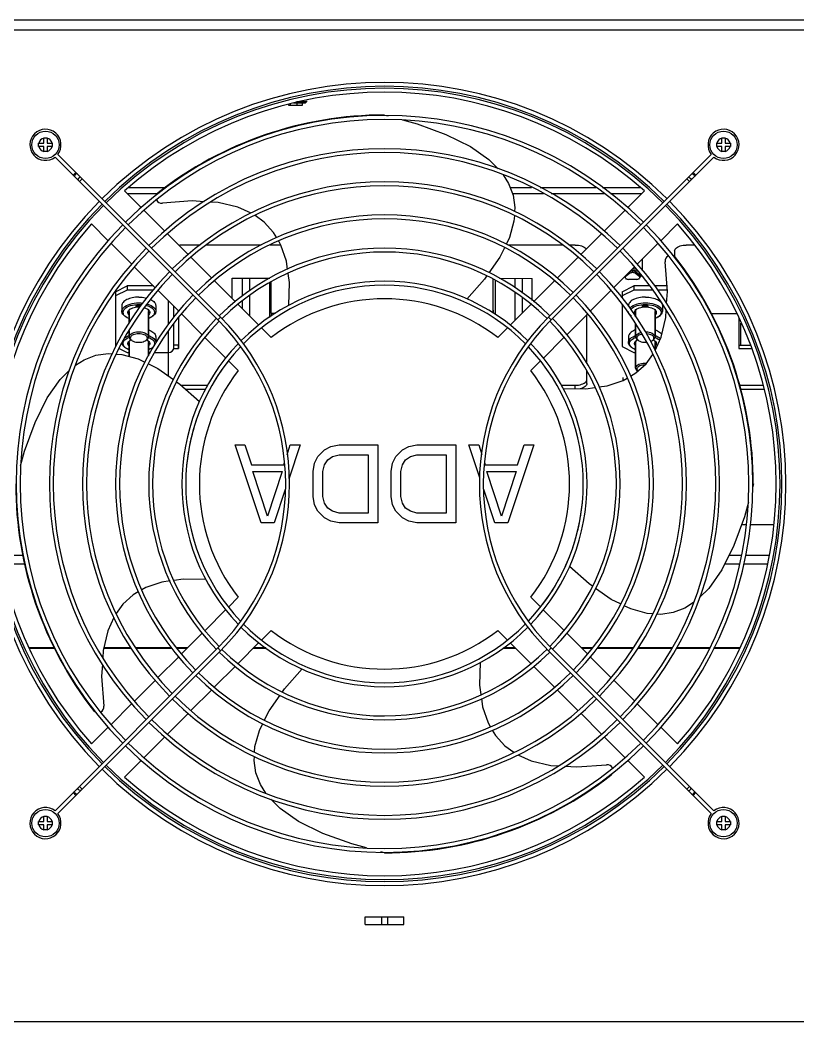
# Model space of a CAD drawing. Header units: millimetres. Extents: x 0 to 100, y -1 to 80.
# Drawn here: x 34.15 to 54.12, y 26.16 to 51.86 of the extents above; entities that cross this region are included whole.
import ezdxf

# ---------------------------------------------------------------- set-up
doc = ezdxf.new("R2010")
doc.units = ezdxf.units.MM
for name, color, linetype in [('2017-00020_0', 7, 'Continuous'), ('2301-10978_0', 7, 'Continuous'), ('2401-00238-M5-10PSTTHC_0', 7, 'Continuous'), ('2401-00303-M4-20PWMC_0', 7, 'Continuous'), ('2401-00988-M5-12FM_0', 7, 'Continuous'), ('2403-00020-S-M5-0_0', 7, 'Continuous'), ('4204-00012_0', 7, 'Continuous'), ('4212-16170_0', 7, 'Continuous'), ('4212-16188_0', 7, 'Continuous'), ('4212-36007_0', 7, 'Continuous'), ('4212-97638_0', 7, 'Continuous'), ('4212-97652_0', 7, 'Continuous'), ('4212-97653_0', 7, 'Continuous'), ('4215-00068_0', 7, 'Continuous')]:
    doc.layers.add(name, color=color, linetype=linetype)

msp = doc.modelspace()

# ---------------------------------------------------------------- linework, layer by layer
at = {"layer": '2017-00020_0', "color": 7, "linetype": 'Continuous'}
for p, q in [((43.505, 49.424), (43.595, 49.4)), ((37.267, 47.047), (36.836, 47.478)), ((50.174, 47.478), (49.743, 47.047)), ((39.233, 47.178), (39.052, 47.189)), ((37.868, 46.445), (37.337, 46.976)), ((40.42, 46.673), (40.185, 46.843)), ((49.673, 46.976), (49.145, 46.448)), ((35.987, 46.629), (36.418, 46.198)), ((50.592, 46.198), (51.023, 46.629)), ((38.471, 45.843), (37.94, 46.374)), ((46.712, 46.281), (46.625, 46.104)), ((49.074, 46.378), (48.543, 45.847)), ((36.489, 46.128), (37.02, 45.597)), ((40.847, 46.088), (40.791, 46.184)), ((49.993, 45.6), (50.521, 46.128)), ((39.073, 45.24), (38.541, 45.772)), ((48.472, 45.775), (47.935, 45.239)), ((37.091, 45.525), (37.622, 44.994)), ((49.392, 44.998), (49.923, 45.529)), ((39.676, 44.638), (39.144, 45.17)), ((47.864, 45.168), (47.331, 44.635)), ((37.693, 44.924), (38.225, 44.392)), ((48.784, 44.39), (49.32, 44.927)), ((40.279, 44.035), (39.747, 44.567)), ((47.26, 44.563), (46.726, 44.03)), ((38.295, 44.321), (38.827, 43.789)), ((48.18, 43.786), (48.713, 44.319)), ((50.723, 44.232), (50.735, 44.421)), ((40.597, 43.716), (40.35, 43.964)), ((46.655, 43.958), (46.413, 43.716)), ((38.898, 43.718), (39.43, 43.186)), ((47.575, 43.181), (48.108, 43.715)), ((50.218, 43.045), (50.389, 43.282)), ((39.501, 43.115), (39.749, 42.868)), ((47.261, 42.868), (47.503, 43.11)), ((49.633, 42.618), (49.736, 42.678)), ((48.084, 42.412), (48.67, 42.399)), ((48.67, 42.399), (48.906, 42.433)), ((40.338, 38.96), (39.672, 40.96)), ((39.672, 40.96), (39.922, 40.96)), ((39.922, 40.96), (40.088, 40.449)), ((41.007, 40.711), (41.088, 40.96)), ((41.338, 40.96), (41.047, 40.085)), ((41.088, 40.96), (41.338, 40.96)), ((41.963, 40.832), (42.13, 40.917)), ((42.13, 40.917), (42.338, 40.96)), ((42.338, 40.96), (43.338, 40.96)), ((43.338, 40.96), (43.338, 38.96)), ((43.963, 40.832), (44.13, 40.917)), ((44.13, 40.917), (44.338, 40.96)), ((44.338, 40.96), (45.338, 40.96)), ((45.338, 40.96), (45.338, 38.96)), ((45.953, 40.117), (45.672, 40.96)), ((45.672, 40.96), (45.922, 40.96)), ((45.922, 40.96), (46, 40.72)), ((47.338, 40.96), (46.672, 38.96)), ((46.922, 40.449), (47.088, 40.96)), ((47.088, 40.96), (47.338, 40.96)), ((41.713, 40.492), (41.797, 40.662)), ((41.797, 40.662), (41.963, 40.832)), ((42.047, 40.577), (42.172, 40.662)), ((42.172, 40.662), (42.338, 40.705)), ((42.338, 40.705), (43.088, 40.705)), ((43.088, 40.705), (43.088, 39.215)), ((43.713, 40.492), (43.797, 40.662)), ((43.797, 40.662), (43.963, 40.832)), ((44.047, 40.577), (44.172, 40.662)), ((44.172, 40.662), (44.338, 40.705)), ((44.338, 40.705), (45.088, 40.705)), ((45.088, 40.705), (45.088, 39.215)), ((40.088, 40.449), (40.922, 40.449)), ((40.922, 40.449), (40.942, 40.51)), ((41.672, 40.279), (41.713, 40.492)), ((41.922, 40.279), (41.963, 40.449)), ((41.963, 40.449), (42.047, 40.577)), ((43.672, 40.279), (43.713, 40.492)), ((43.922, 40.279), (43.963, 40.449)), ((43.963, 40.449), (44.047, 40.577)), ((46.068, 40.51), (46.088, 40.449)), ((46.088, 40.449), (46.922, 40.449)), ((40.505, 39.13), (40.13, 40.279)), ((40.13, 40.279), (40.88, 40.279)), ((40.88, 40.279), (40.505, 39.13)), ((41.672, 39.641), (41.672, 40.279)), ((41.922, 39.641), (41.922, 40.279)), ((43.672, 39.641), (43.672, 40.279)), ((43.922, 39.641), (43.922, 40.279)), ((46.505, 39.13), (46.13, 40.279)), ((46.13, 40.279), (46.88, 40.279)), ((46.88, 40.279), (46.505, 39.13)), ((52.97, 39.96), (52.945, 39.87)), ((40.959, 39.821), (40.672, 38.96)), ((41.713, 39.428), (41.672, 39.641)), ((41.963, 39.471), (41.922, 39.641)), ((43.713, 39.428), (43.672, 39.641)), ((43.963, 39.471), (43.922, 39.641)), ((46.338, 38.96), (46.051, 39.821)), ((41.797, 39.258), (41.713, 39.428)), ((42.047, 39.343), (41.963, 39.471)), ((42.172, 39.258), (42.047, 39.343)), ((43.797, 39.258), (43.713, 39.428)), ((44.047, 39.343), (43.963, 39.471)), ((44.172, 39.258), (44.047, 39.343)), ((41.963, 39.088), (41.797, 39.258)), ((42.13, 39.003), (41.963, 39.088)), ((42.338, 39.215), (42.172, 39.258)), ((43.088, 39.215), (42.338, 39.215)), ((43.963, 39.088), (43.797, 39.258)), ((44.13, 39.003), (43.963, 39.088)), ((44.338, 39.215), (44.172, 39.258)), ((45.088, 39.215), (44.338, 39.215)), ((40.672, 38.96), (40.338, 38.96)), ((42.338, 38.96), (42.13, 39.003)), ((43.338, 38.96), (42.338, 38.96)), ((44.338, 38.96), (44.13, 39.003)), ((45.338, 38.96), (44.338, 38.96)), ((46.672, 38.96), (46.338, 38.96)), ((37.377, 37.302), (37.274, 37.242)), ((38.34, 37.521), (38.104, 37.487)), ((38.926, 37.508), (38.34, 37.521)), ((39.749, 37.052), (39.507, 36.81)), ((47.509, 36.805), (47.261, 37.052)), ((36.792, 36.875), (36.621, 36.638)), ((39.435, 36.739), (38.902, 36.205)), ((48.112, 36.202), (47.58, 36.734)), ((38.83, 36.134), (38.297, 35.601)), ((40.355, 35.962), (40.597, 36.204)), ((46.413, 36.204), (46.66, 35.956)), ((48.715, 35.599), (48.183, 36.131)), ((39.75, 35.357), (40.284, 35.89)), ((46.731, 35.885), (47.263, 35.353)), ((36.287, 35.688), (36.275, 35.499)), ((38.226, 35.53), (37.69, 34.993)), ((49.317, 34.996), (48.785, 35.528)), ((39.146, 34.752), (39.679, 35.285)), ((47.334, 35.282), (47.866, 34.75)), ((37.618, 34.922), (37.087, 34.391)), ((49.919, 34.395), (49.388, 34.926)), ((38.538, 34.145), (39.075, 34.681)), ((47.937, 34.68), (48.469, 34.148)), ((37.017, 34.32), (36.489, 33.792)), ((50.521, 33.792), (49.99, 34.323)), ((37.936, 33.542), (38.467, 34.073)), ((48.539, 34.077), (49.07, 33.546)), ((36.418, 33.722), (35.987, 33.291)), ((40.298, 33.639), (40.385, 33.816)), ((46.163, 33.832), (46.219, 33.736)), ((51.023, 33.291), (50.592, 33.722)), ((37.337, 32.944), (37.865, 33.472)), ((49.142, 33.475), (49.673, 32.944)), ((46.59, 33.247), (46.825, 33.077)), ((36.836, 32.442), (37.267, 32.873)), ((47.777, 32.742), (47.958, 32.731)), ((49.743, 32.873), (50.174, 32.442)), ((43.505, 30.495), (43.415, 30.52))]:
    msp.add_line(p, q, dxfattribs=at)
for points in [[(43.97, 49.297), (44.346, 49.194), (45.083, 48.925), (45.711, 48.614), (46.183, 48.285), (46.418, 48.047)], [(46.548, 47.888), (46.69, 47.67), (46.806, 47.368), (46.852, 47.05), (46.845, 46.948)], [(38.878, 47.2), (38.571, 47.219), (37.806, 47.163)], [(40.083, 46.905), (39.741, 47.058), (39.233, 47.178)], [(46.838, 46.839), (46.828, 46.697), (46.712, 46.281)], [(40.74, 46.271), (40.658, 46.411), (40.42, 46.673)], [(41.018, 45.462), (40.987, 45.674), (40.847, 46.088)], [(46.581, 46.014), (46.465, 45.778), (46.183, 45.375)], [(50.745, 44.589), (50.764, 44.894), (50.708, 45.659)], [(41.053, 44.535), (41.066, 45.125), (41.032, 45.36)], [(46.125, 45.292), (46.069, 45.212), (45.618, 44.701)], [(50.45, 43.382), (50.603, 43.724), (50.723, 44.232)], [(35.577, 43.003), (35.795, 43.145), (36.097, 43.261), (36.415, 43.307), (36.522, 43.3)], [(36.628, 43.293), (36.768, 43.283), (37.184, 43.167), (37.356, 43.082)], [(37.445, 43.038), (37.687, 42.92), (38.088, 42.64)], [(49.822, 42.729), (49.956, 42.807), (50.218, 43.045)], [(34.168, 40.425), (34.271, 40.801), (34.54, 41.538), (34.851, 42.166), (35.18, 42.638), (35.421, 42.876)], [(38.17, 42.582), (38.253, 42.524), (38.759, 42.077)], [(49.009, 42.448), (49.219, 42.478), (49.633, 42.618)], [(52.842, 39.495), (52.739, 39.119), (52.47, 38.382), (52.159, 37.754), (51.83, 37.282), (51.589, 37.044)], [(48.84, 37.338), (48.757, 37.396), (48.251, 37.843)], [(38.001, 37.472), (37.791, 37.442), (37.377, 37.302)], [(49.565, 36.882), (49.323, 37), (48.922, 37.28)], [(37.188, 37.191), (37.054, 37.113), (36.792, 36.875)], [(50.382, 36.627), (50.242, 36.637), (49.826, 36.753), (49.654, 36.838)], [(51.433, 36.917), (51.215, 36.775), (50.913, 36.659), (50.595, 36.613), (50.488, 36.62)], [(36.56, 36.538), (36.407, 36.196), (36.287, 35.688)], [(36.265, 35.331), (36.246, 35.026), (36.302, 34.261)], [(40.885, 34.628), (40.941, 34.708), (41.392, 35.219)], [(45.957, 35.385), (45.944, 34.795), (45.978, 34.56)], [(40.429, 33.906), (40.545, 34.142), (40.827, 34.545)], [(45.992, 34.458), (46.023, 34.246), (46.163, 33.832)], [(40.172, 33.081), (40.182, 33.223), (40.298, 33.639)], [(46.27, 33.649), (46.352, 33.509), (46.59, 33.247)], [(40.462, 32.032), (40.32, 32.25), (40.204, 32.552), (40.158, 32.87), (40.165, 32.972)], [(46.927, 33.015), (47.269, 32.862), (47.777, 32.742)], [(48.132, 32.72), (48.439, 32.701), (49.204, 32.757)], [(43.04, 30.623), (42.664, 30.726), (41.927, 30.995), (41.299, 31.306), (40.827, 31.635), (40.592, 31.873)]]:
    msp.add_lwpolyline(points, dxfattribs=at)
for centre, radius, start, end in [((43.505, 39.96), 10.05, 48.4227, 131.5773), ((43.505, 39.96), 9.464, 90, 127.8739), ((37.787, 47.312), 0.15, 127.8739, 158.1392), ((37.787, 47.312), 0.15, 206.6536, 277.2965), ((43.505, 39.96), 10.05, 138.4227, 221.5773), ((43.505, 39.96), 10.05, 318.4227, 41.5773), ((50.857, 45.678), 0.15, 116.6536, 187.2965), ((50.857, 45.678), 0.15, 37.8739, 68.1392), ((43.505, 39.96), 9.464, 0, 37.8739), ((43.505, 39.96), 4.75, 52.2567, 127.7433), ((43.505, 39.96), 5.1, 141.7714, 149.7527), ((43.505, 39.96), 4.75, 142.2567, 217.7433), ((43.505, 39.96), 4.75, 322.2567, 37.7433), ((43.505, 39.96), 5.1, 150.9873, 158.759), ((43.505, 39.96), 5.1, 161.3443, 168.7112), ((43.505, 39.96), 5.1, 170.4073, 181.5328), ((43.505, 39.96), 5.1, 350.4073, 1.5328), ((43.505, 39.96), 9.464, 180, 217.8739), ((43.505, 39.96), 5.1, 341.3443, 348.7112), ((43.505, 39.96), 5.1, 330.9873, 338.759), ((43.505, 39.96), 5.1, 321.7714, 329.7527), ((43.505, 39.96), 4.75, 232.2567, 307.7433), ((36.153, 34.242), 0.15, 296.6536, 7.2965), ((36.153, 34.242), 0.15, 217.8739, 248.1392), ((49.223, 32.608), 0.15, 26.6536, 97.2965), ((43.505, 39.96), 10.05, 228.4227, 311.5773), ((43.505, 39.96), 9.464, 270, 307.8739), ((49.223, 32.608), 0.15, 307.8739, 338.1392)]:
    msp.add_arc(centre, radius, start, end, dxfattribs=at)
at = {"layer": '2301-10978_0', "color": 7, "linetype": 'Continuous'}
for p, q in [((39.593, 44.72), (39.594, 45.237)), ((39.594, 45.237), (40.566, 45.237)), ((46.458, 45.235), (47.294, 45.234)), ((47.293, 44.664), (47.294, 45.234)), ((40.593, 44.337), (40.594, 45.139)), ((46.293, 44.341), (46.294, 45.213)), ((38.218, 44.384), (38.218, 44.399)), ((38.223, 44.24), (38.222, 43.438)), ((40.593, 44.337), (40.712, 44.337)), ((40.598, 44.337), (40.598, 44.26)), ((40.598, 44.337), (40.712, 44.337)), ((46.293, 44.421), (46.298, 44.421)), ((46.298, 44.337), (46.298, 44.421)), ((51.877, 44.332), (52.546, 44.332)), ((51.877, 44.332), (52.546, 44.332)), ((52.598, 44.209), (52.597, 43.432)), ((38.096, 43.438), (38.222, 43.438)), ((38.1, 43.525), (38.222, 43.525)), ((38.222, 43.438), (38.222, 43.525)), ((52.597, 43.519), (52.886, 43.519)), ((52.597, 43.432), (52.923, 43.432))]:
    msp.add_line(p, q, dxfattribs=at)
at = {"layer": '2401-00238-M5-10PSTTHC_0', "color": 7, "linetype": 'Continuous'}
for p, q in [((41.045, 49.701), (41.045, 49.68)), ((41.045, 49.68), (41.4, 49.68)), ((41.47, 49.73), (41.166, 49.73)), ((41.5, 49.76), (41.25, 49.76)), ((41.4, 49.68), (41.4, 49.73)), ((41.47, 49.73), (41.5, 49.76)), ((41.5, 49.791), (41.5, 49.76)), ((50.12, 45.727), (50.12, 45.44)), ((49.682, 45.265), (49.668, 45.275)), ((49.682, 45.288), (49.682, 45.256)), ((50.039, 45.393), (50.012, 45.406)), ((50.059, 45.299), (50.059, 45.256)), ((50.059, 45.265), (50.074, 45.276)), ((50.059, 45.265), (50.061, 45.267)), ((50.074, 45.276), (50.087, 45.286)), ((50.087, 45.303), (50.09, 45.322)), ((50.09, 45.322), (50.088, 45.336)), ((49.62, 42.691), (49.62, 42.614))]:
    msp.add_line(p, q, dxfattribs=at)
at = {"layer": '2401-00238-M5-10PSTTHC_0', "color": 9, "linetype": 'Continuous'}
for p, q in [((41.082, 49.712), (41.082, 49.68)), ((41.258, 49.73), (41.258, 49.68)), ((41.395, 49.73), (41.395, 49.68)), ((49.689, 45.296), (49.689, 45.275)), ((49.793, 45.399), (49.793, 45.363)), ((49.948, 45.406), (49.948, 45.363)), ((50.052, 45.318), (50.052, 45.275))]:
    msp.add_line(p, q, dxfattribs=at)
at = {"layer": '2401-00238-M5-10PSTTHC_0', "color": 7, "linetype": 'Continuous'}
for points in [[(49.671, 45.277), (49.68, 45.267), (49.682, 45.265)], [(49.689, 45.275), (49.683, 45.265), (49.682, 45.256)], [(49.682, 45.256), (49.682, 45.255), (49.685, 45.244), (49.692, 45.235), (49.702, 45.226), (49.716, 45.219), (49.733, 45.213), (49.751, 45.209), (49.771, 45.206)], [(49.689, 45.275), (49.718, 45.306), (49.752, 45.335), (49.793, 45.363)], [(49.948, 45.363), (49.934, 45.37), (49.918, 45.376), (49.9, 45.379), (49.88, 45.381), (49.861, 45.381), (49.841, 45.379), (49.823, 45.376), (49.807, 45.37), (49.793, 45.363)], [(49.807, 45.413), (49.823, 45.419), (49.841, 45.423), (49.861, 45.425), (49.88, 45.425), (49.9, 45.423), (49.918, 45.419), (49.934, 45.413), (49.948, 45.406)], [(50.012, 45.406), (49.98, 45.417), (49.946, 45.425), (49.909, 45.43), (49.87, 45.432), (49.832, 45.43), (49.823, 45.429)], [(49.981, 45.46), (49.956, 45.466), (49.914, 45.471), (49.87, 45.473), (49.866, 45.473)], [(49.948, 45.406), (49.989, 45.379), (50.023, 45.349), (50.052, 45.318)], [(49.948, 45.363), (49.989, 45.335), (50.023, 45.306), (50.052, 45.275)], [(49.969, 45.206), (49.989, 45.209), (50.008, 45.213), (50.025, 45.219), (50.039, 45.226), (50.049, 45.235), (50.056, 45.244), (50.059, 45.255), (50.059, 45.256)], [(50.052, 45.318), (50.057, 45.308), (50.059, 45.299)], [(50.059, 45.256), (50.057, 45.265), (50.052, 45.275)], [(50.061, 45.267), (50.077, 45.284), (50.087, 45.303)], [(50.087, 45.286), (50.105, 45.305), (50.107, 45.309)], [(49.969, 45.206), (49.87, 45.204), (49.771, 45.206)]]:
    msp.add_lwpolyline(points, dxfattribs=at)
at = {"layer": '2401-00303-M4-20PWMC_0', "color": 7, "linetype": 'Continuous'}
for p, q in [((34.761, 48.704), (34.761, 48.835)), ((34.761, 48.835), (34.849, 48.835)), ((34.849, 48.835), (34.849, 48.704)), ((52.161, 48.704), (52.161, 48.835)), ((52.161, 48.835), (52.249, 48.835)), ((52.249, 48.835), (52.249, 48.704)), ((34.63, 48.616), (34.63, 48.704)), ((34.63, 48.704), (34.761, 48.704)), ((34.761, 48.616), (34.63, 48.616)), ((34.761, 48.485), (34.761, 48.616)), ((34.849, 48.704), (34.98, 48.704)), ((34.849, 48.616), (34.849, 48.485)), ((34.98, 48.616), (34.849, 48.616)), ((34.98, 48.704), (34.98, 48.616)), ((52.03, 48.616), (52.03, 48.704)), ((52.03, 48.704), (52.161, 48.704)), ((52.161, 48.616), (52.03, 48.616)), ((52.161, 48.485), (52.161, 48.616)), ((52.249, 48.704), (52.38, 48.704)), ((52.249, 48.616), (52.249, 48.485)), ((52.38, 48.616), (52.249, 48.616)), ((52.38, 48.704), (52.38, 48.616)), ((34.849, 48.485), (34.761, 48.485)), ((52.249, 48.485), (52.161, 48.485)), ((34.761, 31.304), (34.761, 31.435)), ((34.761, 31.435), (34.849, 31.435)), ((34.849, 31.435), (34.849, 31.304)), ((52.161, 31.435), (52.249, 31.435)), ((52.161, 31.304), (52.161, 31.435)), ((52.249, 31.435), (52.249, 31.304)), ((34.63, 31.216), (34.63, 31.304)), ((34.63, 31.304), (34.761, 31.304)), ((34.761, 31.216), (34.63, 31.216)), ((34.761, 31.085), (34.761, 31.216)), ((34.849, 31.304), (34.98, 31.304)), ((34.849, 31.216), (34.849, 31.085)), ((34.98, 31.216), (34.849, 31.216)), ((34.98, 31.304), (34.98, 31.216)), ((52.03, 31.304), (52.161, 31.304)), ((52.03, 31.216), (52.03, 31.304)), ((52.161, 31.216), (52.03, 31.216)), ((52.161, 31.085), (52.161, 31.216)), ((52.249, 31.304), (52.38, 31.304)), ((52.38, 31.216), (52.249, 31.216)), ((52.249, 31.216), (52.249, 31.085)), ((52.38, 31.304), (52.38, 31.216)), ((34.849, 31.085), (34.761, 31.085)), ((52.249, 31.085), (52.161, 31.085))]:
    msp.add_line(p, q, dxfattribs=at)
for centre in [(34.805, 48.66), (52.205, 48.66), (34.805, 31.26), (52.205, 31.26)]:
    msp.add_circle(centre, 0.35, dxfattribs=at)
for centre, start, end in [((34.805, 48.66), 322.1997, 307.8003), ((52.205, 48.66), 232.1997, 217.8003), ((34.805, 31.26), 52.1997, 37.8003), ((52.205, 31.26), 142.1997, 127.8003)]:
    msp.add_arc(centre, 0.4, start, end, dxfattribs=at)
at = {"layer": '2401-00303-M4-20PWMC_0', "color": 9, "linetype": 'Continuous'}
for centre, start, end in [((34.805, 48.66), 104.5292, 165.4708), ((34.805, 48.66), 194.5292, 255.4708), ((34.805, 48.66), 14.5292, 75.4708), ((34.805, 48.66), 284.5292, 345.4708), ((52.205, 48.66), 104.5292, 165.4708), ((52.205, 48.66), 194.5292, 255.4708), ((52.205, 48.66), 14.5292, 75.4708), ((52.205, 48.66), 284.5292, 345.4708), ((34.805, 31.26), 104.5292, 165.4708), ((34.805, 31.26), 14.5292, 75.4708), ((52.205, 31.26), 104.5292, 165.4708), ((52.205, 31.26), 14.5292, 75.4708), ((34.805, 31.26), 194.5292, 255.4708), ((34.805, 31.26), 284.5292, 345.4708), ((52.205, 31.26), 194.5292, 255.4708), ((52.205, 31.26), 284.5292, 345.4708)]:
    msp.add_arc(centre, 0.174, start, end, dxfattribs=at)
at = {"layer": '2401-00988-M5-12FM_0', "color": 7, "linetype": 'Continuous'}
for p, q in [((36.95, 44.387), (36.95, 44.083)), ((36.95, 44.083), (36.95, 44.387)), ((37.45, 44.387), (37.45, 43.729)), ((37.45, 43.729), (37.45, 44.387)), ((49.95, 44.387), (49.95, 44.246)), ((49.95, 44.246), (49.95, 44.387)), ((50.45, 44.387), (50.45, 43.729)), ((50.45, 43.729), (50.45, 44.387)), ((49.95, 44.073), (49.95, 43.729)), ((49.95, 43.729), (49.95, 44.073)), ((36.95, 43.886), (36.95, 43.729)), ((36.95, 43.729), (36.95, 43.886)), ((36.95, 43.587), (36.95, 43.232)), ((36.95, 43.232), (36.95, 43.587)), ((37.021, 43.639), (36.996, 43.657)), ((37.38, 43.639), (37.405, 43.657)), ((37.38, 43.639), (37.391, 43.648)), ((37.45, 43.587), (37.45, 43.25)), ((37.45, 43.25), (37.45, 43.587)), ((49.95, 43.587), (49.95, 42.929)), ((49.95, 42.929), (49.95, 43.587)), ((50.021, 43.639), (49.996, 43.657)), ((50.2, 43.593), (50.226, 43.594)), ((50.38, 43.639), (50.405, 43.657)), ((50.38, 43.639), (50.391, 43.648)), ((50.45, 43.587), (50.45, 43.381)), ((50.45, 43.381), (50.45, 43.587)), ((49.994, 42.865), (50.006, 42.852)), ((50.005, 42.851), (49.996, 42.857))]:
    msp.add_line(p, q, dxfattribs=at)
for points in [[(37.45, 43.729), (37.447, 43.75), (37.437, 43.77), (37.42, 43.788), (37.398, 43.806), (37.37, 43.821), (37.337, 43.834), (37.301, 43.843), (37.262, 43.85), (37.221, 43.854), (37.18, 43.854), (37.139, 43.85), (37.1, 43.843), (37.064, 43.834), (37.031, 43.821), (37.003, 43.806), (36.981, 43.788), (36.964, 43.77), (36.954, 43.75), (36.95, 43.729)], [(36.95, 43.729), (36.954, 43.708), (36.964, 43.688), (36.981, 43.669), (36.996, 43.657)], [(37.42, 43.703), (37.417, 43.722), (37.407, 43.741), (37.391, 43.758), (37.369, 43.774), (37.342, 43.787), (37.31, 43.798), (37.276, 43.806), (37.239, 43.811), (37.2, 43.813), (37.162, 43.811), (37.125, 43.806), (37.09, 43.798), (37.059, 43.787), (37.032, 43.774), (37.01, 43.758), (36.994, 43.741), (36.984, 43.722), (36.98, 43.703)], [(36.98, 43.703), (36.984, 43.684), (36.994, 43.665)], [(37.391, 43.648), (37.407, 43.665), (37.417, 43.684), (37.42, 43.703)], [(37.405, 43.657), (37.42, 43.669), (37.437, 43.688), (37.447, 43.708), (37.45, 43.729)], [(50.096, 43.842), (50.064, 43.834), (50.031, 43.821), (50.003, 43.806), (49.981, 43.788), (49.964, 43.77), (49.954, 43.75), (49.95, 43.729)], [(49.95, 43.729), (49.954, 43.708), (49.964, 43.688), (49.981, 43.669), (49.996, 43.657)], [(50.117, 43.804), (50.09, 43.798), (50.059, 43.787), (50.032, 43.774), (50.01, 43.758), (49.994, 43.741), (49.984, 43.722), (49.98, 43.703)], [(49.98, 43.703), (49.984, 43.684), (49.994, 43.665)], [(50.45, 43.729), (50.447, 43.75), (50.437, 43.77), (50.42, 43.788), (50.398, 43.806), (50.37, 43.821), (50.337, 43.834), (50.301, 43.843), (50.262, 43.85), (50.221, 43.854), (50.204, 43.854)], [(50.42, 43.703), (50.417, 43.722), (50.407, 43.741), (50.391, 43.758), (50.369, 43.774), (50.342, 43.787), (50.31, 43.798), (50.276, 43.806), (50.239, 43.811), (50.225, 43.812)], [(50.391, 43.648), (50.407, 43.665), (50.417, 43.684), (50.42, 43.703)], [(50.405, 43.657), (50.42, 43.669), (50.437, 43.688), (50.447, 43.708), (50.45, 43.729)], [(36.994, 43.665), (37.01, 43.648), (37.021, 43.639)], [(37.021, 43.639), (37.032, 43.632), (37.059, 43.619), (37.09, 43.608), (37.125, 43.6), (37.162, 43.595), (37.2, 43.593), (37.239, 43.595), (37.276, 43.6), (37.31, 43.608), (37.342, 43.619), (37.369, 43.632), (37.38, 43.639)], [(49.994, 43.665), (50.01, 43.648), (50.021, 43.639)], [(50.021, 43.639), (50.032, 43.632), (50.059, 43.619), (50.09, 43.608), (50.125, 43.6), (50.162, 43.595), (50.2, 43.593)], [(50.329, 43.614), (50.342, 43.619), (50.369, 43.632), (50.38, 43.639)], [(50.224, 43.053), (50.221, 43.054), (50.18, 43.054), (50.139, 43.05), (50.1, 43.043), (50.064, 43.034), (50.031, 43.021), (50.003, 43.006), (49.981, 42.988), (49.964, 42.97), (49.954, 42.95), (49.95, 42.929)], [(49.95, 42.929), (49.954, 42.908), (49.964, 42.888), (49.981, 42.869), (49.996, 42.857)], [(50.182, 43.012), (50.162, 43.011), (50.125, 43.006), (50.09, 42.998), (50.059, 42.987), (50.032, 42.974), (50.01, 42.958), (49.994, 42.941), (49.984, 42.922), (49.98, 42.903)], [(49.98, 42.903), (49.984, 42.884), (49.994, 42.865)]]:
    msp.add_lwpolyline(points, dxfattribs=at)
at = {"layer": '2403-00020-S-M5-0_0', "color": 7, "linetype": 'Continuous'}
for p, q in [((36.765, 44.534), (36.765, 44.387)), ((37.12, 44.546), (37.12, 44.506)), ((37.135, 44.546), (37.12, 44.546)), ((37.12, 44.508), (37.13, 44.508)), ((37.12, 44.506), (37.13, 44.506)), ((37.13, 44.506), (37.13, 44.539)), ((37.13, 44.539), (37.154, 44.508)), ((37.13, 44.538), (37.154, 44.506)), ((37.16, 44.51), (37.135, 44.546)), ((37.154, 44.506), (37.154, 44.508)), ((37.154, 44.508), (37.167, 44.508)), ((37.154, 44.506), (37.167, 44.506)), ((37.185, 44.546), (37.16, 44.51)), ((37.167, 44.508), (37.19, 44.539)), ((37.167, 44.506), (37.19, 44.538)), ((37.167, 44.506), (37.167, 44.508)), ((37.2, 44.546), (37.185, 44.546)), ((37.19, 44.539), (37.19, 44.506)), ((37.19, 44.508), (37.2, 44.508)), ((37.19, 44.506), (37.2, 44.506)), ((37.2, 44.506), (37.2, 44.546)), ((37.2, 44.501), (37.23, 44.5)), ((37.214, 44.546), (37.214, 44.524)), ((37.259, 44.546), (37.214, 44.546)), ((37.214, 44.526), (37.225, 44.526)), ((37.214, 44.524), (37.225, 44.524)), ((37.214, 44.516), (37.217, 44.513)), ((37.224, 44.516), (37.214, 44.516)), ((37.215, 44.516), (37.217, 44.515)), ((37.217, 44.513), (37.217, 44.515)), ((37.217, 44.515), (37.222, 44.511)), ((37.217, 44.513), (37.222, 44.51)), ((37.222, 44.528), (37.222, 44.544)), ((37.222, 44.544), (37.258, 44.544)), ((37.222, 44.542), (37.257, 44.542)), ((37.23, 44.531), (37.222, 44.528)), ((37.222, 44.51), (37.222, 44.511)), ((37.222, 44.511), (37.23, 44.509)), ((37.222, 44.51), (37.23, 44.507)), ((37.227, 44.513), (37.224, 44.516)), ((37.225, 44.526), (37.232, 44.528)), ((37.225, 44.524), (37.232, 44.527)), ((37.225, 44.524), (37.225, 44.526)), ((37.232, 44.511), (37.227, 44.513)), ((37.239, 44.532), (37.23, 44.531)), ((37.23, 44.507), (37.23, 44.509)), ((37.232, 44.528), (37.239, 44.529)), ((37.232, 44.527), (37.232, 44.528)), ((37.232, 44.527), (37.239, 44.527)), ((37.249, 44.532), (37.239, 44.532)), ((37.239, 44.527), (37.239, 44.529)), ((37.239, 44.529), (37.249, 44.529)), ((37.383, 44.541), (37.41, 44.534)), ((37.413, 44.576), (37.426, 44.573)), ((37.501, 44.692), (37.509, 44.688)), ((37.635, 44.534), (37.635, 44.387)), ((49.765, 44.534), (49.765, 44.526)), ((50.12, 44.546), (50.12, 44.506)), ((50.135, 44.546), (50.12, 44.546)), ((50.12, 44.508), (50.13, 44.508)), ((50.12, 44.506), (50.13, 44.506)), ((50.13, 44.506), (50.13, 44.539)), ((50.13, 44.539), (50.154, 44.508)), ((50.13, 44.538), (50.154, 44.506)), ((50.16, 44.51), (50.135, 44.546)), ((50.154, 44.506), (50.154, 44.508)), ((50.154, 44.508), (50.167, 44.508)), ((50.154, 44.506), (50.167, 44.506)), ((50.185, 44.546), (50.16, 44.51)), ((50.167, 44.508), (50.19, 44.539)), ((50.167, 44.506), (50.19, 44.538)), ((50.167, 44.506), (50.167, 44.508)), ((50.2, 44.546), (50.185, 44.546)), ((50.19, 44.539), (50.19, 44.506)), ((50.19, 44.508), (50.2, 44.508)), ((50.19, 44.506), (50.2, 44.506)), ((50.2, 44.506), (50.2, 44.546)), ((50.214, 44.546), (50.214, 44.524)), ((50.27, 44.546), (50.214, 44.546)), ((50.214, 44.526), (50.225, 44.526)), ((50.214, 44.524), (50.225, 44.524)), ((50.224, 44.516), (50.214, 44.516)), ((50.214, 44.516), (50.217, 44.513)), ((50.215, 44.516), (50.217, 44.515)), ((50.217, 44.513), (50.217, 44.515)), ((50.217, 44.515), (50.222, 44.511)), ((50.217, 44.513), (50.222, 44.51)), ((50.222, 44.528), (50.222, 44.544)), ((50.222, 44.544), (50.27, 44.544)), ((50.222, 44.542), (50.27, 44.542)), ((50.23, 44.531), (50.222, 44.528)), ((50.222, 44.51), (50.222, 44.511)), ((50.222, 44.511), (50.23, 44.509)), ((50.222, 44.51), (50.23, 44.507)), ((50.227, 44.513), (50.224, 44.516)), ((50.225, 44.526), (50.232, 44.528)), ((50.225, 44.524), (50.232, 44.527)), ((50.225, 44.524), (50.225, 44.526)), ((50.232, 44.511), (50.227, 44.513)), ((50.239, 44.532), (50.23, 44.531)), ((50.23, 44.507), (50.23, 44.509)), ((50.23, 44.509), (50.239, 44.508)), ((50.23, 44.507), (50.239, 44.506)), ((50.232, 44.528), (50.239, 44.529)), ((50.232, 44.527), (50.232, 44.528)), ((50.232, 44.527), (50.239, 44.527)), ((50.239, 44.51), (50.232, 44.511)), ((50.249, 44.532), (50.239, 44.532)), ((50.239, 44.527), (50.239, 44.529)), ((50.239, 44.529), (50.249, 44.529)), ((50.239, 44.527), (50.249, 44.527)), ((50.249, 44.51), (50.239, 44.51)), ((50.239, 44.506), (50.239, 44.508)), ((50.239, 44.508), (50.249, 44.508)), ((50.239, 44.506), (50.249, 44.506)), ((50.257, 44.531), (50.249, 44.532)), ((50.249, 44.527), (50.249, 44.529)), ((50.249, 44.529), (50.255, 44.528)), ((50.249, 44.527), (50.255, 44.527)), ((50.255, 44.511), (50.249, 44.51)), ((50.249, 44.508), (50.257, 44.509)), ((50.249, 44.506), (50.249, 44.508)), ((50.249, 44.506), (50.257, 44.507)), ((50.255, 44.527), (50.255, 44.528)), ((50.255, 44.528), (50.26, 44.527)), ((50.255, 44.527), (50.26, 44.525)), ((50.26, 44.513), (50.255, 44.511)), ((50.265, 44.528), (50.257, 44.531)), ((50.257, 44.509), (50.265, 44.511)), ((50.257, 44.507), (50.265, 44.51)), ((50.257, 44.507), (50.257, 44.509)), ((50.26, 44.525), (50.26, 44.527)), ((50.26, 44.527), (50.264, 44.524)), ((50.26, 44.525), (50.264, 44.522)), ((50.264, 44.516), (50.26, 44.513)), ((50.264, 44.522), (50.264, 44.524)), ((50.264, 44.524), (50.265, 44.522)), ((50.264, 44.522), (50.265, 44.52)), ((50.265, 44.518), (50.264, 44.516)), ((50.27, 44.525), (50.265, 44.528)), ((50.265, 44.522), (50.265, 44.518)), ((50.265, 44.511), (50.27, 44.515)), ((50.265, 44.51), (50.27, 44.513)), ((50.265, 44.51), (50.265, 44.511)), ((50.27, 44.542), (50.27, 44.546)), ((50.274, 44.521), (50.27, 44.525)), ((50.27, 44.515), (50.274, 44.519)), ((50.27, 44.513), (50.274, 44.517)), ((50.27, 44.513), (50.27, 44.515)), ((50.274, 44.517), (50.274, 44.521)), ((50.602, 44.618), (50.603, 44.617)), ((50.635, 44.534), (50.635, 44.387)), ((36.87, 44.244), (36.845, 44.262)), ((36.968, 44.433), (36.984, 44.45)), ((36.972, 44.442), (36.982, 44.449)), ((37.429, 44.442), (37.443, 44.431)), ((37.56, 44.268), (37.531, 44.244)), ((37.531, 44.244), (37.556, 44.262)), ((49.968, 44.433), (49.984, 44.45)), ((49.972, 44.442), (49.982, 44.449)), ((50.429, 44.442), (50.443, 44.431)), ((50.56, 44.268), (50.531, 44.244)), ((50.531, 44.244), (50.556, 44.262)), ((36.945, 43.718), (36.952, 43.721)), ((37.635, 43.734), (37.635, 43.587)), ((49.765, 43.734), (49.765, 43.587)), ((49.945, 43.718), (49.952, 43.721)), ((36.766, 43.572), (36.766, 43.574)), ((36.87, 43.444), (36.845, 43.462)), ((36.968, 43.633), (36.984, 43.65)), ((36.972, 43.642), (36.982, 43.649)), ((36.982, 43.649), (36.997, 43.657)), ((37.429, 43.642), (37.443, 43.631)), ((37.531, 43.444), (37.556, 43.462)), ((49.87, 43.444), (49.845, 43.462)), ((49.968, 43.633), (49.984, 43.65)), ((49.972, 43.642), (49.982, 43.649)), ((49.982, 43.649), (49.997, 43.657)), ((50.429, 43.642), (50.443, 43.631))]:
    msp.add_line(p, q, dxfattribs=at)
for points in [[(36.995, 44.726), (36.959, 44.715), (36.924, 44.703), (36.893, 44.688), (36.864, 44.672), (36.839, 44.655), (36.817, 44.637), (36.799, 44.618), (36.784, 44.598), (36.774, 44.577), (36.767, 44.556), (36.765, 44.534)], [(37.2, 44.752), (37.158, 44.751), (37.116, 44.748), (37.074, 44.743), (37.034, 44.735), (36.995, 44.726)], [(37.2, 44.752), (37.243, 44.751), (37.285, 44.748), (37.327, 44.743), (37.367, 44.735), (37.403, 44.727)], [(49.995, 44.726), (49.959, 44.715), (49.924, 44.703), (49.893, 44.688), (49.864, 44.672), (49.839, 44.655), (49.817, 44.637), (49.799, 44.618), (49.784, 44.598), (49.774, 44.577), (49.767, 44.556), (49.765, 44.534)], [(50.2, 44.752), (50.158, 44.751), (50.116, 44.748), (50.074, 44.743), (50.034, 44.735), (49.995, 44.726)], [(50.2, 44.752), (50.243, 44.751), (50.285, 44.748), (50.327, 44.743), (50.367, 44.735), (50.405, 44.726)], [(50.405, 44.726), (50.442, 44.715), (50.476, 44.703), (50.508, 44.688), (50.537, 44.672), (50.562, 44.655), (50.584, 44.637), (50.602, 44.618)], [(36.765, 44.387), (36.766, 44.402), (36.775, 44.431), (36.791, 44.46), (36.814, 44.487), (36.845, 44.513), (36.883, 44.536), (36.926, 44.556)], [(36.87, 44.244), (36.841, 44.268), (36.819, 44.293), (36.804, 44.32), (36.796, 44.347), (36.796, 44.375), (36.804, 44.402), (36.819, 44.429), (36.841, 44.455), (36.87, 44.478), (36.905, 44.5), (36.945, 44.518)], [(36.926, 44.556), (36.975, 44.573), (37.028, 44.587), (37.084, 44.597), (37.142, 44.603), (37.2, 44.605)], [(36.945, 44.518), (36.991, 44.534), (37.04, 44.547), (37.092, 44.556), (37.146, 44.562), (37.2, 44.564)], [(36.982, 44.449), (37.01, 44.464), (37.043, 44.477), (37.08, 44.487), (37.119, 44.495), (37.16, 44.5), (37.2, 44.501)], [(37.2, 44.605), (37.259, 44.603), (37.301, 44.598)], [(37.2, 44.564), (37.255, 44.562), (37.268, 44.56)], [(37.337, 44.483), (37.358, 44.477), (37.391, 44.464)], [(37.391, 44.464), (37.419, 44.449), (37.429, 44.442)], [(37.41, 44.534), (37.455, 44.518), (37.496, 44.5), (37.531, 44.478), (37.56, 44.455), (37.582, 44.429), (37.597, 44.402), (37.604, 44.375), (37.604, 44.347), (37.597, 44.32), (37.582, 44.293), (37.56, 44.268)], [(37.426, 44.573), (37.474, 44.556), (37.518, 44.536), (37.555, 44.513), (37.586, 44.487), (37.61, 44.46), (37.626, 44.431), (37.634, 44.402), (37.635, 44.387)], [(37.509, 44.688), (37.537, 44.672), (37.562, 44.655), (37.584, 44.637), (37.602, 44.618), (37.617, 44.598), (37.627, 44.577), (37.633, 44.556), (37.635, 44.534)], [(49.801, 44.472), (49.814, 44.487), (49.845, 44.513), (49.883, 44.536), (49.926, 44.556)], [(49.825, 44.436), (49.841, 44.455), (49.87, 44.478), (49.905, 44.5), (49.945, 44.518)], [(49.926, 44.556), (49.975, 44.573), (50.028, 44.587), (50.084, 44.597), (50.142, 44.603), (50.2, 44.605)], [(49.945, 44.518), (49.991, 44.534), (50.04, 44.547), (50.092, 44.556), (50.146, 44.562), (50.2, 44.564)], [(49.982, 44.449), (50.01, 44.464), (50.043, 44.477), (50.08, 44.487), (50.119, 44.495), (50.16, 44.5), (50.2, 44.501)], [(50.2, 44.605), (50.259, 44.603), (50.317, 44.597), (50.373, 44.587), (50.426, 44.573)], [(50.2, 44.564), (50.255, 44.562), (50.309, 44.556), (50.361, 44.547), (50.41, 44.534)], [(50.2, 44.501), (50.241, 44.5), (50.282, 44.495), (50.321, 44.487), (50.358, 44.477), (50.391, 44.464)], [(50.391, 44.464), (50.419, 44.449), (50.429, 44.442)], [(50.41, 44.534), (50.455, 44.518), (50.496, 44.5), (50.531, 44.478), (50.56, 44.455), (50.582, 44.429), (50.597, 44.402), (50.604, 44.375), (50.604, 44.347), (50.597, 44.32), (50.582, 44.293), (50.56, 44.268)], [(50.426, 44.573), (50.474, 44.556), (50.518, 44.536), (50.555, 44.513), (50.586, 44.487), (50.61, 44.46), (50.626, 44.431), (50.634, 44.402), (50.635, 44.387)], [(50.603, 44.617), (50.617, 44.598), (50.627, 44.577), (50.633, 44.556), (50.635, 44.534)], [(36.845, 44.262), (36.814, 44.287), (36.791, 44.314), (36.775, 44.343), (36.766, 44.372), (36.765, 44.387)], [(36.95, 44.202), (36.945, 44.204), (36.905, 44.223), (36.87, 44.244)], [(36.95, 44.299), (36.94, 44.31), (36.927, 44.33), (36.921, 44.351), (36.921, 44.372), (36.927, 44.392), (36.94, 44.412)], [(36.94, 44.412), (36.958, 44.431), (36.972, 44.442)], [(36.95, 44.387), (36.951, 44.397), (36.957, 44.415), (36.968, 44.433)], [(37.416, 44.45), (37.433, 44.433), (37.444, 44.415), (37.45, 44.397), (37.45, 44.387)], [(37.443, 44.431), (37.461, 44.412), (37.473, 44.392), (37.48, 44.372), (37.48, 44.351), (37.473, 44.33), (37.461, 44.31), (37.45, 44.299)], [(37.531, 44.244), (37.496, 44.223), (37.455, 44.204), (37.45, 44.202)], [(37.635, 44.387), (37.634, 44.372), (37.626, 44.343), (37.61, 44.314), (37.586, 44.287), (37.556, 44.262)], [(49.845, 44.262), (49.814, 44.287), (49.791, 44.314), (49.775, 44.343), (49.766, 44.372), (49.765, 44.387)], [(49.95, 44.299), (49.94, 44.31), (49.927, 44.33), (49.921, 44.351), (49.921, 44.372), (49.927, 44.392), (49.94, 44.412)], [(49.94, 44.412), (49.958, 44.431), (49.972, 44.442)], [(49.95, 44.387), (49.951, 44.397), (49.957, 44.415), (49.968, 44.433)], [(50.416, 44.45), (50.433, 44.433), (50.444, 44.415), (50.45, 44.397), (50.45, 44.387)], [(50.443, 44.431), (50.461, 44.412), (50.473, 44.392), (50.48, 44.372), (50.48, 44.351), (50.473, 44.33), (50.461, 44.31), (50.45, 44.299)], [(50.531, 44.244), (50.496, 44.223), (50.455, 44.204), (50.45, 44.202)], [(50.635, 44.387), (50.634, 44.372), (50.626, 44.343), (50.61, 44.314), (50.586, 44.287), (50.556, 44.262)], [(36.87, 43.444), (36.841, 43.468), (36.819, 43.493), (36.804, 43.52), (36.796, 43.547), (36.796, 43.575), (36.804, 43.602), (36.819, 43.629), (36.841, 43.655), (36.87, 43.678), (36.905, 43.7), (36.945, 43.718)], [(36.85, 43.716), (36.883, 43.736), (36.926, 43.756), (36.95, 43.765)], [(37.449, 43.721), (37.455, 43.718), (37.496, 43.7), (37.531, 43.678), (37.56, 43.655), (37.582, 43.629), (37.597, 43.602), (37.604, 43.575), (37.604, 43.547), (37.597, 43.52), (37.582, 43.493), (37.56, 43.468), (37.531, 43.444)], [(37.45, 43.912), (37.476, 43.903), (37.508, 43.888), (37.537, 43.872), (37.562, 43.855), (37.584, 43.837), (37.602, 43.818), (37.617, 43.798), (37.627, 43.777), (37.633, 43.756), (37.635, 43.734)], [(37.45, 43.765), (37.474, 43.756), (37.518, 43.736), (37.555, 43.713), (37.586, 43.687), (37.61, 43.66), (37.626, 43.631), (37.634, 43.602), (37.635, 43.587)], [(49.95, 43.912), (49.924, 43.903), (49.893, 43.888), (49.864, 43.872), (49.839, 43.855), (49.817, 43.837), (49.799, 43.818), (49.784, 43.798), (49.774, 43.777), (49.767, 43.756), (49.765, 43.734)], [(49.765, 43.587), (49.766, 43.602), (49.775, 43.631), (49.791, 43.66), (49.814, 43.687), (49.845, 43.713), (49.883, 43.736), (49.926, 43.756), (49.95, 43.765)], [(49.87, 43.444), (49.841, 43.468), (49.819, 43.493), (49.804, 43.52), (49.796, 43.547), (49.796, 43.575), (49.804, 43.602), (49.819, 43.629), (49.841, 43.655), (49.87, 43.678), (49.905, 43.7), (49.945, 43.718)], [(50.449, 43.721), (50.455, 43.718), (50.496, 43.7), (50.531, 43.678), (50.56, 43.655), (50.568, 43.645)], [(50.45, 43.912), (50.476, 43.903), (50.508, 43.888), (50.537, 43.872), (50.562, 43.855), (50.584, 43.837), (50.602, 43.818), (50.617, 43.798), (50.62, 43.792)], [(50.45, 43.765), (50.474, 43.756), (50.518, 43.736), (50.555, 43.713), (50.586, 43.687), (50.587, 43.687)], [(36.845, 43.462), (36.814, 43.487), (36.791, 43.514), (36.775, 43.543), (36.766, 43.572)], [(36.95, 43.402), (36.945, 43.404), (36.905, 43.423), (36.87, 43.444)], [(36.95, 43.499), (36.94, 43.51), (36.927, 43.53), (36.921, 43.551), (36.921, 43.572), (36.927, 43.592), (36.94, 43.612)], [(36.94, 43.612), (36.958, 43.631), (36.972, 43.642)], [(36.95, 43.587), (36.951, 43.597), (36.957, 43.615), (36.968, 43.633)], [(37.404, 43.657), (37.419, 43.649), (37.429, 43.642)], [(37.416, 43.65), (37.433, 43.633), (37.444, 43.615), (37.45, 43.597), (37.45, 43.587)], [(37.443, 43.631), (37.461, 43.612), (37.473, 43.592), (37.48, 43.572), (37.48, 43.551), (37.473, 43.53), (37.461, 43.51), (37.45, 43.499)], [(37.531, 43.444), (37.496, 43.423), (37.455, 43.404), (37.45, 43.402)], [(49.845, 43.462), (49.814, 43.487), (49.791, 43.514), (49.775, 43.543), (49.766, 43.572), (49.765, 43.587)], [(49.95, 43.402), (49.945, 43.404), (49.905, 43.423), (49.87, 43.444)], [(49.95, 43.499), (49.94, 43.51), (49.927, 43.53), (49.921, 43.551), (49.921, 43.572), (49.927, 43.592), (49.94, 43.612)], [(49.94, 43.612), (49.958, 43.631), (49.972, 43.642)], [(49.95, 43.587), (49.951, 43.597), (49.957, 43.615), (49.968, 43.633)], [(50.404, 43.657), (50.419, 43.649), (50.429, 43.642)], [(50.416, 43.65), (50.433, 43.633), (50.444, 43.615), (50.45, 43.597), (50.45, 43.587)], [(50.443, 43.631), (50.461, 43.612), (50.473, 43.592), (50.48, 43.572), (50.48, 43.551), (50.473, 43.53), (50.461, 43.51), (50.45, 43.499)], [(50.461, 43.407), (50.455, 43.404), (50.45, 43.402)]]:
    msp.add_lwpolyline(points, dxfattribs=at)
at = {"layer": '4204-00012_0', "color": 7, "linetype": 'Continuous'}
for p, q in [((35.05, 48.345), (39.227, 44.167)), ((35.12, 48.415), (39.298, 44.238)), ((51.89, 48.415), (47.712, 44.238)), ((51.96, 48.345), (47.783, 44.167)), ((39.227, 35.753), (35.05, 31.575)), ((47.783, 35.753), (51.96, 31.575)), ((39.298, 35.682), (35.12, 31.505)), ((47.712, 35.682), (51.89, 31.505))]:
    msp.add_line(p, q, dxfattribs=at)
at = {"layer": '4204-00012_0', "color": 9, "linetype": 'Continuous'}
for p, q in [((35.588, 47.948), (35.517, 47.877)), ((35.56, 47.883), (35.549, 47.859)), ((35.549, 47.859), (35.552, 47.842)), ((35.582, 47.905), (35.56, 47.883)), ((35.606, 47.916), (35.582, 47.905)), ((35.623, 47.913), (35.606, 47.916)), ((35.713, 47.823), (35.696, 47.827)), ((51.297, 47.823), (51.314, 47.827)), ((51.387, 47.913), (51.404, 47.916)), ((51.404, 47.916), (51.428, 47.905)), ((51.422, 47.948), (51.493, 47.877)), ((51.428, 47.905), (51.45, 47.883)), ((51.45, 47.883), (51.461, 47.859)), ((51.461, 47.859), (51.458, 47.842)), ((35.748, 47.788), (35.677, 47.717)), ((51.262, 47.788), (51.333, 47.717)), ((39.298, 44.238), (39.227, 44.167)), ((47.712, 44.238), (47.783, 44.167)), ((39.298, 35.682), (39.227, 35.753)), ((47.712, 35.682), (47.783, 35.753)), ((35.748, 32.132), (35.677, 32.203)), ((51.262, 32.132), (51.333, 32.203)), ((35.588, 31.972), (35.517, 32.043)), ((35.549, 32.061), (35.552, 32.078)), ((35.56, 32.037), (35.549, 32.061)), ((35.582, 32.015), (35.56, 32.037)), ((35.606, 32.004), (35.582, 32.015)), ((35.623, 32.007), (35.606, 32.004)), ((35.713, 32.097), (35.696, 32.093)), ((51.297, 32.097), (51.314, 32.093)), ((51.387, 32.007), (51.404, 32.004)), ((51.404, 32.004), (51.428, 32.015)), ((51.422, 31.972), (51.493, 32.043)), ((51.428, 32.015), (51.45, 32.037)), ((51.45, 32.037), (51.461, 32.061)), ((51.461, 32.061), (51.458, 32.078))]:
    msp.add_line(p, q, dxfattribs=at)
for points in [[(35.696, 47.827), (35.671, 47.815), (35.65, 47.794), (35.638, 47.769), (35.642, 47.752)], [(51.314, 47.827), (51.339, 47.815), (51.36, 47.794), (51.372, 47.769), (51.368, 47.752)], [(35.696, 32.093), (35.671, 32.105), (35.65, 32.126), (35.638, 32.151), (35.642, 32.168)], [(51.314, 32.093), (51.339, 32.105), (51.36, 32.126), (51.372, 32.151), (51.368, 32.168)]]:
    msp.add_lwpolyline(points, dxfattribs=at)
at = {"layer": '4204-00012_0', "color": 7, "linetype": 'Continuous'}
for centre, radius, start, end in [((43.505, 39.96), 10.3, 45.2785, 134.7215), ((43.505, 39.96), 10.2, 45.281, 134.7182), ((43.505, 39.96), 9.45, 45.3042, 134.6958), ((43.505, 39.96), 9.35, 45.3074, 134.6926), ((43.505, 39.96), 8.6, 45.3334, 134.6664), ((43.505, 39.96), 8.5, 45.3373, 134.6624), ((43.505, 39.96), 7.75, 45.37, 134.629), ((43.505, 39.96), 7.65, 45.3748, 134.6241), ((43.505, 39.96), 10.3, 135.2785, 224.7215), ((43.505, 39.96), 10.2, 135.2818, 224.719), ((43.505, 39.96), 10.2, 315.2818, 44.719), ((43.505, 39.96), 10.3, 315.2785, 44.7215), ((43.505, 39.96), 6.9, 45.4154, 134.584), ((43.505, 39.96), 9.45, 135.3042, 224.6958), ((43.505, 39.96), 9.35, 135.3074, 224.6926), ((43.505, 39.96), 6.8, 45.4215, 134.5779), ((43.505, 39.96), 9.35, 315.3074, 44.6926), ((43.505, 39.96), 9.45, 315.3042, 44.6958), ((43.505, 39.96), 8.6, 135.3336, 224.6666), ((43.505, 39.96), 6.05, 45.4741, 134.4995), ((43.505, 39.96), 8.6, 315.3336, 44.6666), ((43.505, 39.96), 8.5, 135.3376, 224.6627), ((43.505, 39.96), 5.95, 45.482, 134.5594), ((43.505, 39.96), 8.5, 315.3376, 44.6627), ((43.505, 39.96), 7.75, 135.371, 224.63), ((43.505, 39.96), 7.65, 135.3759, 224.6252), ((43.505, 39.96), 7.65, 315.3759, 44.6252), ((43.505, 39.96), 7.75, 315.371, 44.63), ((43.505, 39.96), 5.2, 44.8416, 135), ((43.505, 39.96), 5.1, 44.7503, 135.3267), ((43.505, 39.96), 6.9, 135.416, 224.5846), ((43.505, 39.96), 6.8, 135.4221, 224.5785), ((43.505, 39.96), 6.8, 315.4221, 44.5785), ((43.505, 39.96), 6.9, 315.416, 44.5846), ((35.02, 39.96), 6.05, 315, 45), ((51.99, 39.96), 6.05, 135, 225), ((43.505, 39.96), 6.05, 135.5005, 224.5259), ((43.505, 39.96), 5.95, 135.4529, 224.518), ((35.02, 39.96), 5.95, 315, 45), ((51.99, 39.96), 5.95, 135, 225), ((43.505, 39.96), 5.95, 315.5275, 44.518), ((43.505, 39.96), 6.05, 315.5005, 44.5259), ((43.505, 39.96), 5.2, 136.2541, 223.7456), ((43.505, 39.96), 5.1, 136.3678, 223.6327), ((43.505, 39.96), 5.1, 316.3678, 43.6327), ((43.505, 39.96), 5.2, 316.2541, 43.7456), ((43.505, 39.96), 5.2, 224.7623, 315.0692), ((43.505, 39.96), 5.1, 224.6596, 315.2366), ((43.505, 39.96), 6.05, 225.4741, 314.4995), ((43.505, 39.96), 5.95, 225.482, 314.5594), ((43.505, 39.96), 6.9, 225.4154, 314.584), ((43.505, 39.96), 6.8, 225.4215, 314.5779), ((43.505, 39.96), 7.75, 225.37, 314.629), ((43.505, 39.96), 7.65, 225.3748, 314.6241), ((43.505, 39.96), 8.6, 225.3334, 314.6664), ((43.505, 39.96), 8.5, 225.3373, 314.6624), ((43.505, 39.96), 9.45, 225.3042, 314.6958), ((43.505, 39.96), 9.35, 225.3074, 314.6926), ((43.505, 39.96), 10.3, 225.2785, 314.7215), ((43.505, 39.96), 10.2, 225.281, 314.7182)]:
    msp.add_arc(centre, radius, start, end, dxfattribs=at)
at = {"layer": '4212-16170_0', "color": 7, "linetype": 'Continuous'}
for p, q in [((52.788, 38.91), (52.663, 38.91)), ((53.482, 38.91), (52.888, 38.91)), ((33.671, 37.91), (34.283, 37.91)), ((52.236, 37.91), (52.624, 37.91)), ((52.727, 37.91), (53.339, 37.91))]:
    msp.add_line(p, q, dxfattribs=at)
at = {"layer": '4212-16170_0', "color": 9, "linetype": 'Continuous'}
for p, q in [((33.632, 38.13), (34.24, 38.13)), ((52.345, 38.13), (52.665, 38.13)), ((52.766, 38.13), (53.378, 38.13))]:
    msp.add_line(p, q, dxfattribs=at)
at = {"layer": '4212-16188_0', "color": 7, "linetype": 'Continuous'}
for p, q in [((39.85, 45.237), (39.85, 44.774)), ((40.05, 44.92), (40.05, 45.237)), ((46.85, 45.234), (46.85, 44.993)), ((47.05, 44.857), (47.05, 45.234)), ((40.55, 45.115), (40.55, 44.232)), ((46.35, 44.307), (46.35, 45.184)), ((40.05, 44.264), (40.05, 44.804)), ((46.85, 44.876), (46.85, 44.154)), ((47.05, 44.354), (47.05, 44.729)), ((39.85, 44.652), (39.85, 44.464)), ((52.65, 43.519), (52.65, 44.084))]:
    msp.add_line(p, q, dxfattribs=at)
at = {"layer": '4212-36007_0', "color": 7, "linetype": 'Continuous'}
for p, q in [((28.055, 51.61), (58.455, 51.61)), ((43.005, 28.86), (44.005, 28.86)), ((43.005, 28.66), (43.005, 28.86)), ((44.005, 28.66), (44.005, 28.86)), ((43.005, 28.66), (44.005, 28.66)), ((58.455, 26.16), (28.055, 26.16))]:
    msp.add_line(p, q, dxfattribs=at)
at = {"layer": '4212-36007_0', "color": 9, "linetype": 'Continuous'}
for p, q in [((43.426, 28.86), (43.426, 28.66)), ((43.584, 28.86), (43.584, 28.66))]:
    msp.add_line(p, q, dxfattribs=at)
at = {"layer": '4212-36007_0', "color": 7, "linetype": 'Continuous'}
for start, end in [(45.2823, 134.7177), (135.2823, 224.7177), (315.2823, 44.7177), (225.2823, 314.7177)]:
    msp.add_arc((43.505, 39.96), 10.15, start, end, dxfattribs=at)
at = {"layer": '4212-97638_0', "color": 7, "linetype": 'Continuous'}
msp.add_line((58.798, 51.86), (27.712, 51.86), dxfattribs=at)
at = {"layer": '4212-97652_0', "color": 9, "linetype": 'Continuous'}
for p, q in [((36.95, 47.568), (37.897, 47.568)), ((46.729, 47.568), (47.276, 47.568)), ((47.497, 47.568), (48.929, 47.568)), ((49.102, 47.568), (50.06, 47.568))]:
    msp.add_line(p, q, dxfattribs=at)
at = {"layer": '4212-97652_0', "color": 7, "linetype": 'Continuous'}
for p, q in [((36.904, 47.41), (37.677, 47.41)), ((46.79, 47.41), (47.589, 47.41)), ((47.786, 47.41), (49.149, 47.41)), ((49.304, 47.41), (50.106, 47.41))]:
    msp.add_line(p, q, dxfattribs=at)
at = {"layer": '4212-97653_0', "color": 7, "linetype": 'Continuous'}
for p, q in [((38.226, 46.087), (38.25, 46.088)), ((38.773, 46.088), (38.25, 46.088)), ((40.34, 46.088), (38.931, 46.088)), ((40.846, 46.088), (40.568, 46.088)), ((48.079, 46.088), (46.67, 46.088)), ((48.4, 46.088), (48.237, 46.088)), ((51.443, 46.088), (51.25, 46.088)), ((50.95, 45.938), (50.95, 45.792)), ((50.75, 45.038), (50.75, 45.098)), ((48.7, 43.06), (48.7, 44.307)), ((37.95, 43.334), (37.95, 42.736)), ((48.7, 42.538), (48.7, 42.852)), ((38.29, 42.492), (38.971, 42.492)), ((48.037, 42.492), (48.4, 42.492)), ((52.62, 42.492), (53.209, 42.492)), ((38.407, 42.388), (38.918, 42.388)), ((52.65, 42.388), (53.237, 42.388)), ((35.056, 35.74), (34.4, 35.74)), ((37.014, 35.74), (36.299, 35.74)), ((38.057, 35.74), (37.136, 35.74)), ((38.436, 35.74), (38.185, 35.74)), ((40.478, 35.74), (40.134, 35.74)), ((46.876, 35.74), (46.541, 35.74)), ((48.834, 35.74), (48.574, 35.74)), ((49.885, 35.74), (48.957, 35.74)), ((50.874, 35.74), (50.002, 35.74)), ((51.838, 35.74), (50.993, 35.74)), ((52.61, 35.74), (51.949, 35.74))]:
    msp.add_line(p, q, dxfattribs=at)
at = {"layer": '4212-97653_0', "color": 9, "linetype": 'Continuous'}
for p, q in [((48.4, 42.388), (48.4, 42.492)), ((35.048, 35.756), (34.393, 35.756)), ((35.057, 35.738), (34.401, 35.738)), ((37.015, 35.738), (36.299, 35.738)), ((37.002, 35.756), (36.303, 35.756)), ((38.044, 35.756), (37.125, 35.756)), ((38.059, 35.738), (37.137, 35.738)), ((38.453, 35.756), (38.172, 35.756)), ((38.435, 35.738), (38.187, 35.738)), ((40.48, 35.738), (40.132, 35.738)), ((40.457, 35.756), (40.15, 35.756)), ((46.878, 35.738), (46.539, 35.738)), ((46.86, 35.756), (46.56, 35.756)), ((48.846, 35.756), (48.557, 35.756)), ((48.833, 35.738), (48.575, 35.738)), ((49.884, 35.738), (48.956, 35.738)), ((49.896, 35.756), (48.969, 35.756)), ((50.873, 35.738), (50.001, 35.738)), ((50.883, 35.756), (50.012, 35.756)), ((51.837, 35.738), (50.992, 35.738)), ((51.846, 35.756), (51.003, 35.756)), ((52.609, 35.738), (51.948, 35.738)), ((52.617, 35.756), (51.957, 35.756))]:
    msp.add_line(p, q, dxfattribs=at)
at = {"layer": '4212-97653_0', "color": 7, "linetype": 'Continuous'}
for points in [[(48.4, 46.088), (48.443, 46.087), (48.485, 46.082), (48.525, 46.075), (48.563, 46.064), (48.597, 46.052), (48.627, 46.037), (48.653, 46.019), (48.673, 46.001), (48.683, 45.987)], [(50.95, 45.938), (50.953, 45.96), (50.963, 45.981), (50.977, 46.001), (50.998, 46.019), (51.024, 46.037), (51.054, 46.052), (51.088, 46.064), (51.126, 46.075), (51.166, 46.082), (51.208, 46.087), (51.25, 46.088)], [(48.4, 42.492), (48.443, 42.494), (48.485, 42.498), (48.525, 42.506), (48.563, 42.516), (48.597, 42.529), (48.627, 42.544), (48.653, 42.561), (48.673, 42.58), (48.688, 42.6), (48.697, 42.621), (48.7, 42.642)], [(48.7, 42.538), (48.697, 42.517), (48.688, 42.496), (48.673, 42.476), (48.653, 42.457), (48.627, 42.44), (48.597, 42.425), (48.563, 42.412), (48.527, 42.402)]]:
    msp.add_lwpolyline(points, dxfattribs=at)
at = {"layer": '4215-00068_0', "color": 7, "linetype": 'Continuous'}
for p, q in [((36.6, 44.888), (36.9, 45.038)), ((36.9, 45.038), (36.9, 44.934)), ((37.578, 45.038), (36.9, 45.038)), ((49.6, 44.888), (49.9, 45.038)), ((49.9, 45.038), (49.9, 44.934)), ((50.308, 45.038), (49.9, 45.038)), ((50.754, 45.038), (50.441, 45.038)), ((36.9, 44.934), (36.6, 44.784)), ((36.6, 44.888), (36.6, 44.784)), ((36.6, 44.784), (36.6, 43.484)), ((37.568, 44.934), (36.9, 44.934)), ((49.9, 44.934), (49.6, 44.784)), ((49.6, 44.888), (49.6, 44.784)), ((49.6, 44.784), (49.6, 44.733)), ((50.386, 44.934), (49.9, 44.934)), ((50.761, 44.934), (50.511, 44.934)), ((38.1, 44.246), (38.1, 44.516)), ((49.6, 44.575), (49.6, 43.484)), ((38.1, 43.456), (38.1, 44.075)), ((36.695, 43.437), (36.9, 43.334)), ((49.6, 43.484), (49.9, 43.334)), ((36.9, 43.334), (36.95, 43.334)), ((37.45, 43.334), (37.498, 43.334)), ((37.613, 43.334), (37.96, 43.334)), ((49.9, 43.334), (49.95, 43.334))]:
    msp.add_line(p, q, dxfattribs=at)
at = {"layer": '4215-00068_0', "color": 9, "linetype": 'Continuous'}
for p, q in [((37.96, 44.06), (37.96, 44.656)), ((37.96, 43.334), (37.96, 43.886))]:
    msp.add_line(p, q, dxfattribs=at)
at = {"layer": '4215-00068_0', "color": 7, "linetype": 'Continuous'}
msp.add_lwpolyline([(37.96, 43.334), (38.014, 43.344), (38.059, 43.37), (38.09, 43.409), (38.1, 43.456)], dxfattribs=at)

doc.saveas('drawing.dxf')
